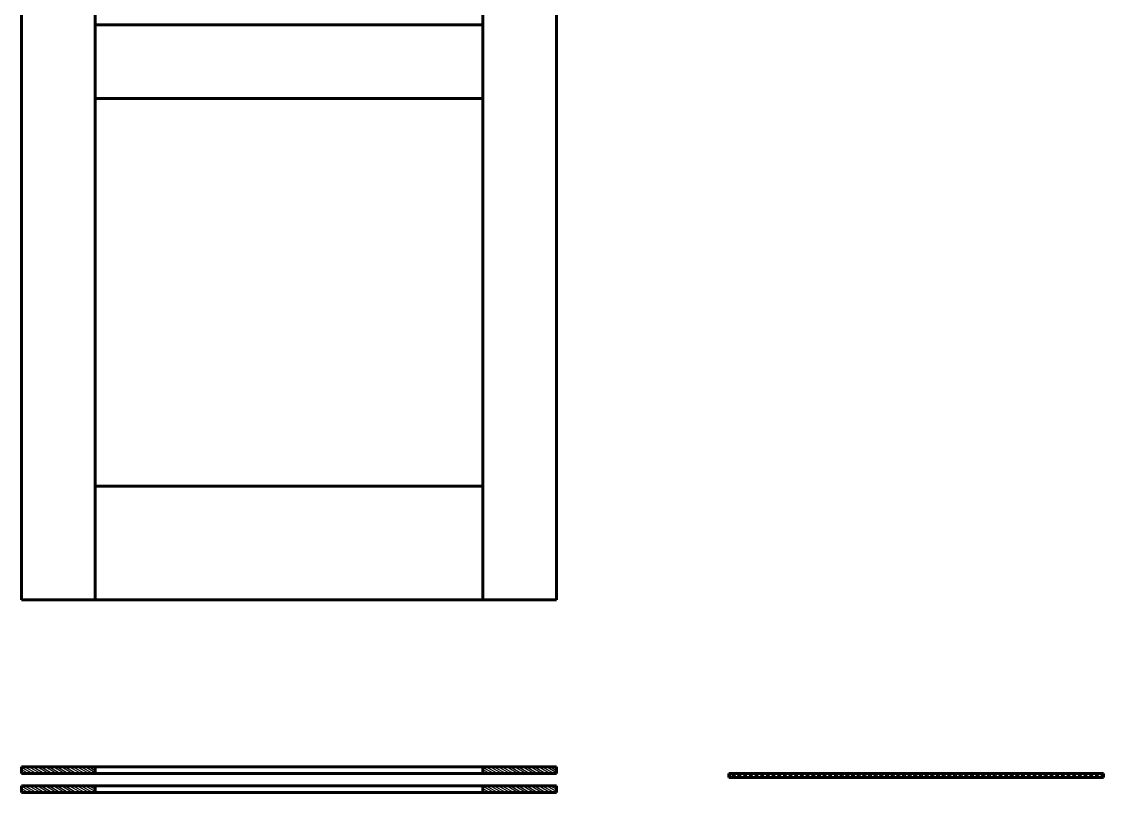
# Model space of a CAD drawing. Header units: inches. Extents: x -4554 to 14101, y -13650 to 2449.
# Drawn here: x 5388 to 7006, y -9888 to -8735 of the extents above; entities that cross this region are included whole.
import ezdxf

# ---------------------------------------------------------------- set-up
doc = ezdxf.new("R2010")
doc.units = ezdxf.units.IN
doc.layers.add('Слой1', color=7, linetype='Continuous')

# ---------------------------------------------------------------- blocks, each defined once
blk = doc.blocks.new('*B259')
at = {"layer": 'Слой1', "linetype": 'Continuous'}
for p, q in [((6094.3, -9860), (6078, -9850.6)), ((6083, -9850), (6100.3, -9860)), ((6106.3, -9860), (6089, -9850)), ((6095, -9850), (6112.3, -9860)), ((6118.3, -9860), (6101, -9850)), ((6107, -9850), (6124.3, -9860)), ((6130.3, -9860), (6113, -9850)), ((6119, -9850), (6136.3, -9860)), ((6142.3, -9860), (6125, -9850)), ((6131, -9850), (6148.3, -9860)), ((6154.3, -9860), (6137, -9850)), ((6143, -9850), (6160.3, -9860)), ((6166.3, -9860), (6149, -9850)), ((6155, -9850), (6172.3, -9860)), ((6178.3, -9860), (6161, -9850)), ((6167, -9850), (6184.3, -9860)), ((6188, -9858.7), (6173, -9850)), ((6179, -9850), (6188, -9855.2)), ((6188, -9851.7), (6185, -9850)), ((6078, -9854), (6088.3, -9860)), ((6082.3, -9860), (6078, -9857.5))]:
    blk.add_line(p, q, dxfattribs=at)
blk = doc.blocks.new('*B260')
at = {"layer": 'Слой1', "linetype": 'Continuous'}
for p, q in [((5404.3, -9860), (5388, -9850.6)), ((5393, -9850), (5410.3, -9860)), ((5416.3, -9860), (5399, -9850)), ((5405, -9850), (5422.3, -9860)), ((5428.3, -9860), (5411, -9850)), ((5417, -9850), (5434.3, -9860)), ((5440.3, -9860), (5423, -9850)), ((5429, -9850), (5446.3, -9860)), ((5452.3, -9860), (5435, -9850)), ((5441, -9850), (5458.3, -9860)), ((5464.3, -9860), (5447, -9850)), ((5453, -9850), (5470.3, -9860)), ((5476.3, -9860), (5459, -9850)), ((5465, -9850), (5482.3, -9860)), ((5488.3, -9860), (5471, -9850)), ((5477, -9850), (5494.3, -9860)), ((5498, -9858.7), (5483, -9850)), ((5489, -9850), (5498, -9855.2)), ((5498, -9851.7), (5495, -9850)), ((5388, -9854), (5398.3, -9860)), ((5392.3, -9860), (5388, -9857.5))]:
    blk.add_line(p, q, dxfattribs=at)
blk = doc.blocks.new('*B283')
at = {"layer": 'Слой1', "linetype": 'Continuous'}
for p, q in [((6094.3, -9860), (6078, -9850.6)), ((6083, -9850), (6100.3, -9860)), ((6106.3, -9860), (6089, -9850)), ((6095, -9850), (6112.3, -9860)), ((6118.3, -9860), (6101, -9850)), ((6107, -9850), (6124.3, -9860)), ((6130.3, -9860), (6113, -9850)), ((6119, -9850), (6136.3, -9860)), ((6142.3, -9860), (6125, -9850)), ((6131, -9850), (6148.3, -9860)), ((6154.3, -9860), (6137, -9850)), ((6143, -9850), (6160.3, -9860)), ((6166.3, -9860), (6149, -9850)), ((6155, -9850), (6172.3, -9860)), ((6178.3, -9860), (6161, -9850)), ((6167, -9850), (6184.3, -9860)), ((6188, -9858.7), (6173, -9850)), ((6179, -9850), (6188, -9855.2)), ((6188, -9851.7), (6185, -9850)), ((6078, -9854), (6088.3, -9860)), ((6082.3, -9860), (6078, -9857.5))]:
    blk.add_line(p, q, dxfattribs=at)
blk = doc.blocks.new('*B284')
at = {"layer": 'Слой1', "linetype": 'Continuous'}
for p, q in [((5404.3, -9860), (5388, -9850.6)), ((5393, -9850), (5410.3, -9860)), ((5416.3, -9860), (5399, -9850)), ((5405, -9850), (5422.3, -9860)), ((5428.3, -9860), (5411, -9850)), ((5417, -9850), (5434.3, -9860)), ((5440.3, -9860), (5423, -9850)), ((5429, -9850), (5446.3, -9860)), ((5452.3, -9860), (5435, -9850)), ((5441, -9850), (5458.3, -9860)), ((5464.3, -9860), (5447, -9850)), ((5453, -9850), (5470.3, -9860)), ((5476.3, -9860), (5459, -9850)), ((5465, -9850), (5482.3, -9860)), ((5488.3, -9860), (5471, -9850)), ((5477, -9850), (5494.3, -9860)), ((5498, -9858.7), (5483, -9850)), ((5489, -9850), (5498, -9855.2)), ((5498, -9851.7), (5495, -9850)), ((5388, -9854), (5398.3, -9860)), ((5392.3, -9860), (5388, -9857.5))]:
    blk.add_line(p, q, dxfattribs=at)
blk = doc.blocks.new('*B288')
at = {"layer": 'Слой1', "linetype": 'Continuous'}
for p, q in [((6094.3, -9888), (6078, -9878.6)), ((6078, -9882), (6088.3, -9888)), ((6082.3, -9888), (6078, -9885.5)), ((6083, -9878), (6100.3, -9888)), ((6106.3, -9888), (6089, -9878)), ((6095, -9878), (6112.3, -9888)), ((6118.3, -9888), (6101, -9878)), ((6107, -9878), (6124.3, -9888)), ((6130.3, -9888), (6113, -9878)), ((6119, -9878), (6136.3, -9888)), ((6142.3, -9888), (6125, -9878)), ((6131, -9878), (6148.3, -9888)), ((6154.3, -9888), (6137, -9878)), ((6143, -9878), (6160.3, -9888)), ((6166.3, -9888), (6149, -9878)), ((6155, -9878), (6172.3, -9888)), ((6178.3, -9888), (6161, -9878)), ((6167, -9878), (6184.3, -9888)), ((6188, -9886.7), (6173, -9878)), ((6179, -9878), (6188, -9883.2)), ((6188, -9879.7), (6185, -9878))]:
    blk.add_line(p, q, dxfattribs=at)
blk = doc.blocks.new('*B289')
at = {"layer": 'Слой1', "linetype": 'Continuous'}
for p, q in [((5404.3, -9888), (5388, -9878.6)), ((5388, -9882), (5398.3, -9888)), ((5392.3, -9888), (5388, -9885.5)), ((5393, -9878), (5410.3, -9888)), ((5416.3, -9888), (5399, -9878)), ((5405, -9878), (5422.3, -9888)), ((5428.3, -9888), (5411, -9878)), ((5417, -9878), (5434.3, -9888)), ((5440.3, -9888), (5423, -9878)), ((5429, -9878), (5446.3, -9888)), ((5452.3, -9888), (5435, -9878)), ((5441, -9878), (5458.3, -9888)), ((5464.3, -9888), (5447, -9878)), ((5453, -9878), (5470.3, -9888)), ((5476.3, -9888), (5459, -9878)), ((5465, -9878), (5482.3, -9888)), ((5488.3, -9888), (5471, -9878)), ((5477, -9878), (5494.3, -9888)), ((5498, -9886.7), (5483, -9878)), ((5489, -9878), (5498, -9883.2)), ((5498, -9879.7), (5495, -9878))]:
    blk.add_line(p, q, dxfattribs=at)
blk = doc.blocks.new('*B308')
at = {"layer": 'Слой1', "linetype": 'Continuous'}
for p, q in [((6446, -9863.9), (6449.5, -9860.3)), ((6446, -9862.4), (6448.1, -9860.3)), ((6447.4, -9863.9), (6449.5, -9861.7)), ((6454.1, -9860), (6450.6, -9863.5)), ((6452.7, -9860), (6450.6, -9862.1)), ((6454.1, -9861.4), (6452, -9863.5)), ((6452.3, -9866), (6455.9, -9862.5)), ((6452.3, -9864.6), (6454.5, -9862.5)), ((6453.7, -9866), (6455.9, -9863.9)), ((6462.6, -9860), (6459, -9863.5)), ((6461.2, -9860), (6459, -9862.1)), ((6462.6, -9861.4), (6460.5, -9863.5)), ((6460.8, -9866), (6464.4, -9862.5)), ((6460.8, -9864.6), (6462.9, -9862.5)), ((6462.2, -9866), (6464.4, -9863.9)), ((6471.1, -9860), (6467.5, -9863.5)), ((6469.6, -9860), (6467.5, -9862.1)), ((6471.1, -9861.4), (6468.9, -9863.5)), ((6469.3, -9866), (6472.8, -9862.5)), ((6469.3, -9864.6), (6471.4, -9862.5)), ((6470.7, -9866), (6472.8, -9863.9)), ((6479.5, -9860), (6476, -9863.5)), ((6478.1, -9860), (6476, -9862.1)), ((6479.5, -9861.4), (6477.4, -9863.5)), ((6477.8, -9866), (6481.3, -9862.5)), ((6477.8, -9864.6), (6479.9, -9862.5)), ((6479.2, -9866), (6481.3, -9863.9)), ((6488, -9860), (6484.5, -9863.5)), ((6486.6, -9860), (6484.5, -9862.1)), ((6488, -9861.4), (6485.9, -9863.5)), ((6486.3, -9866), (6489.8, -9862.5)), ((6486.3, -9864.6), (6488.4, -9862.5)), ((6487.7, -9866), (6489.8, -9863.9)), ((6496.5, -9860), (6493, -9863.5)), ((6495.1, -9860), (6493, -9862.1)), ((6496.5, -9861.4), (6494.4, -9863.5)), ((6494.8, -9866), (6498.3, -9862.5)), ((6494.8, -9864.6), (6496.9, -9862.5)), ((6496.2, -9866), (6498.3, -9863.9)), ((6505, -9860), (6501.5, -9863.5)), ((6503.6, -9860), (6501.5, -9862.1)), ((6505, -9861.4), (6502.9, -9863.5)), ((6503.2, -9866), (6506.8, -9862.5)), ((6503.2, -9864.6), (6505.4, -9862.5)), ((6504.7, -9866), (6506.8, -9863.9)), ((6513.5, -9860), (6510, -9863.5)), ((6512.1, -9860), (6510, -9862.1)), ((6513.5, -9861.4), (6511.4, -9863.5)), ((6511.7, -9866), (6515.3, -9862.5)), ((6511.7, -9864.6), (6513.9, -9862.5)), ((6513.1, -9866), (6515.3, -9863.9)), ((6522, -9860), (6518.4, -9863.5)), ((6520.6, -9860), (6518.4, -9862.1)), ((6522, -9861.4), (6519.9, -9863.5)), ((6520.2, -9866), (6523.8, -9862.5)), ((6520.2, -9864.6), (6522.3, -9862.5)), ((6521.6, -9866), (6523.8, -9863.9)), ((6530.5, -9860), (6526.9, -9863.5)), ((6529, -9860), (6526.9, -9862.1)), ((6530.5, -9861.4), (6528.3, -9863.5)), ((6528.7, -9866), (6532.2, -9862.5)), ((6528.7, -9864.6), (6530.8, -9862.5)), ((6530.1, -9866), (6532.2, -9863.9)), ((6538.9, -9860), (6535.4, -9863.5)), ((6537.5, -9860), (6535.4, -9862.1)), ((6538.9, -9861.4), (6536.8, -9863.5)), ((6537.2, -9866), (6540.7, -9862.5)), ((6537.2, -9864.6), (6539.3, -9862.5)), ((6538.6, -9866), (6540.7, -9863.9)), ((6547.4, -9860), (6543.9, -9863.5)), ((6546, -9860), (6543.9, -9862.1)), ((6547.4, -9861.4), (6545.3, -9863.5)), ((6545.7, -9866), (6549.2, -9862.5)), ((6545.7, -9864.6), (6547.8, -9862.5)), ((6547.1, -9866), (6549.2, -9863.9)), ((6555.9, -9860), (6552.4, -9863.5)), ((6554.5, -9860), (6552.4, -9862.1)), ((6555.9, -9861.4), (6553.8, -9863.5)), ((6554.2, -9866), (6557.7, -9862.5)), ((6554.2, -9864.6), (6556.3, -9862.5)), ((6555.6, -9866), (6557.7, -9863.9)), ((6564.4, -9860), (6560.9, -9863.5)), ((6563, -9860), (6560.9, -9862.1)), ((6564.4, -9861.4), (6562.3, -9863.5)), ((6562.6, -9866), (6566.2, -9862.5)), ((6562.6, -9864.6), (6564.8, -9862.5)), ((6564.1, -9866), (6566.2, -9863.9)), ((6572.9, -9860), (6569.4, -9863.5)), ((6571.5, -9860), (6569.4, -9862.1)), ((6572.9, -9861.4), (6570.8, -9863.5)), ((6571.1, -9866), (6574.7, -9862.5)), ((6571.1, -9864.6), (6573.3, -9862.5)), ((6572.5, -9866), (6574.7, -9863.9)), ((6581.4, -9860), (6577.8, -9863.5)), ((6580, -9860), (6577.8, -9862.1)), ((6581.4, -9861.4), (6579.3, -9863.5)), ((6579.6, -9866), (6583.2, -9862.5)), ((6579.6, -9864.6), (6581.7, -9862.5)), ((6581, -9866), (6583.2, -9863.9)), ((6589.9, -9860), (6586.3, -9863.5)), ((6588.4, -9860), (6586.3, -9862.1)), ((6589.9, -9861.4), (6587.7, -9863.5)), ((6588.1, -9866), (6591.6, -9862.5)), ((6588.1, -9864.6), (6590.2, -9862.5)), ((6589.5, -9866), (6591.6, -9863.9)), ((6598.3, -9860), (6594.8, -9863.5)), ((6596.9, -9860), (6594.8, -9862.1)), ((6598.3, -9861.4), (6596.2, -9863.5)), ((6596.6, -9866), (6600.1, -9862.5)), ((6596.6, -9864.6), (6598.7, -9862.5)), ((6598, -9866), (6600.1, -9863.9)), ((6606.8, -9860), (6603.3, -9863.5)), ((6605.4, -9860), (6603.3, -9862.1)), ((6606.8, -9861.4), (6604.7, -9863.5)), ((6605.1, -9866), (6608.6, -9862.5)), ((6605.1, -9864.6), (6607.2, -9862.5)), ((6606.5, -9866), (6608.6, -9863.9)), ((6615.3, -9860), (6611.8, -9863.5)), ((6613.9, -9860), (6611.8, -9862.1)), ((6615.3, -9861.4), (6613.2, -9863.5)), ((6613.6, -9866), (6617.1, -9862.5)), ((6613.6, -9864.6), (6615.7, -9862.5)), ((6615, -9866), (6617.1, -9863.9)), ((6623.8, -9860), (6620.3, -9863.5)), ((6622.4, -9860), (6620.3, -9862.1)), ((6623.8, -9861.4), (6621.7, -9863.5)), ((6622, -9866), (6625.6, -9862.5)), ((6622, -9864.6), (6624.2, -9862.5)), ((6623.5, -9866), (6625.6, -9863.9)), ((6632.3, -9860), (6628.7, -9863.5)), ((6630.9, -9860), (6628.7, -9862.1)), ((6632.3, -9861.4), (6630.2, -9863.5)), ((6630.5, -9866), (6634.1, -9862.5)), ((6630.5, -9864.6), (6632.6, -9862.5)), ((6631.9, -9866), (6634.1, -9863.9)), ((6640.8, -9860), (6637.2, -9863.5)), ((6639.4, -9860), (6637.2, -9862.1)), ((6640.8, -9861.4), (6638.6, -9863.5)), ((6639, -9866), (6642.5, -9862.5)), ((6639, -9864.6), (6641.1, -9862.5)), ((6640.4, -9866), (6642.5, -9863.9)), ((6649.3, -9860), (6645.7, -9863.5)), ((6647.8, -9860), (6645.7, -9862.1)), ((6649.3, -9861.4), (6647.1, -9863.5)), ((6647.5, -9866), (6651, -9862.5)), ((6647.5, -9864.6), (6649.6, -9862.5)), ((6648.9, -9866), (6651, -9863.9)), ((6657.7, -9860), (6654.2, -9863.5)), ((6656.3, -9860), (6654.2, -9862.1)), ((6657.7, -9861.4), (6655.6, -9863.5)), ((6656, -9866), (6659.5, -9862.5)), ((6656, -9864.6), (6658.1, -9862.5)), ((6657.4, -9866), (6659.5, -9863.9)), ((6666.2, -9860), (6662.7, -9863.5)), ((6664.8, -9860), (6662.7, -9862.1)), ((6666.2, -9861.4), (6664.1, -9863.5)), ((6664.5, -9866), (6668, -9862.5)), ((6664.5, -9864.6), (6666.6, -9862.5)), ((6665.9, -9866), (6668, -9863.9)), ((6674.7, -9860), (6671.2, -9863.5)), ((6673.3, -9860), (6671.2, -9862.1)), ((6674.7, -9861.4), (6672.6, -9863.5)), ((6673, -9866), (6676.5, -9862.5)), ((6673, -9864.6), (6675.1, -9862.5)), ((6674.4, -9866), (6676.5, -9863.9)), ((6683.2, -9860), (6679.7, -9863.5)), ((6681.8, -9860), (6679.7, -9862.1)), ((6683.2, -9861.4), (6681.1, -9863.5)), ((6681.4, -9866), (6685, -9862.5)), ((6681.4, -9864.6), (6683.6, -9862.5)), ((6682.9, -9866), (6685, -9863.9)), ((6691.7, -9860), (6688.1, -9863.5)), ((6690.3, -9860), (6688.1, -9862.1)), ((6691.7, -9861.4), (6689.6, -9863.5)), ((6689.9, -9866), (6693.5, -9862.5)), ((6689.9, -9864.6), (6692, -9862.5)), ((6691.3, -9866), (6693.5, -9863.9)), ((6700.2, -9860), (6696.6, -9863.5)), ((6698.8, -9860), (6696.6, -9862.1)), ((6700.2, -9861.4), (6698, -9863.5)), ((6698.4, -9866), (6701.9, -9862.5)), ((6698.4, -9864.6), (6700.5, -9862.5)), ((6699.8, -9866), (6701.9, -9863.9)), ((6708.7, -9860), (6705.1, -9863.5)), ((6707.2, -9860), (6705.1, -9862.1)), ((6708.7, -9861.4), (6706.5, -9863.5)), ((6706.9, -9866), (6710.4, -9862.5)), ((6706.9, -9864.6), (6709, -9862.5)), ((6708.3, -9866), (6710.4, -9863.9)), ((6717.1, -9860), (6713.6, -9863.5)), ((6715.7, -9860), (6713.6, -9862.1)), ((6717.1, -9861.4), (6715, -9863.5)), ((6715.4, -9866), (6718.9, -9862.5)), ((6715.4, -9864.6), (6717.5, -9862.5)), ((6716.8, -9866), (6718.9, -9863.9)), ((6725.6, -9860), (6722.1, -9863.5)), ((6724.2, -9860), (6722.1, -9862.1)), ((6725.6, -9861.4), (6723.5, -9863.5)), ((6723.9, -9866), (6727.4, -9862.5)), ((6723.9, -9864.6), (6726, -9862.5)), ((6725.3, -9866), (6727.4, -9863.9)), ((6734.1, -9860), (6730.6, -9863.5)), ((6732.7, -9860), (6730.6, -9862.1)), ((6734.1, -9861.4), (6732, -9863.5)), ((6732.3, -9866), (6735.9, -9862.5)), ((6732.3, -9864.6), (6734.5, -9862.5)), ((6733.8, -9866), (6735.9, -9863.9)), ((6742.6, -9860), (6739.1, -9863.5)), ((6741.2, -9860), (6739.1, -9862.1)), ((6742.6, -9861.4), (6740.5, -9863.5)), ((6740.8, -9866), (6744.4, -9862.5)), ((6740.8, -9864.6), (6743, -9862.5)), ((6742.2, -9866), (6744.4, -9863.9)), ((6751.1, -9860), (6747.5, -9863.5)), ((6749.7, -9860), (6747.5, -9862.1)), ((6751.1, -9861.4), (6749, -9863.5)), ((6749.3, -9866), (6752.9, -9862.5)), ((6749.3, -9864.6), (6751.4, -9862.5)), ((6750.7, -9866), (6752.9, -9863.9)), ((6759.6, -9860), (6756, -9863.5)), ((6758.1, -9860), (6756, -9862.1)), ((6759.6, -9861.4), (6757.4, -9863.5)), ((6757.8, -9866), (6761.3, -9862.5)), ((6757.8, -9864.6), (6759.9, -9862.5)), ((6759.2, -9866), (6761.3, -9863.9)), ((6768, -9860), (6764.5, -9863.5)), ((6766.6, -9860), (6764.5, -9862.1)), ((6768, -9861.4), (6765.9, -9863.5)), ((6766.3, -9866), (6769.8, -9862.5)), ((6766.3, -9864.6), (6768.4, -9862.5)), ((6767.7, -9866), (6769.8, -9863.9)), ((6776.5, -9860), (6773, -9863.5)), ((6775.1, -9860), (6773, -9862.1)), ((6776.5, -9861.4), (6774.4, -9863.5)), ((6774.8, -9866), (6778.3, -9862.5)), ((6774.8, -9864.6), (6776.9, -9862.5)), ((6776.2, -9866), (6778.3, -9863.9)), ((6785, -9860), (6781.5, -9863.5)), ((6783.6, -9860), (6781.5, -9862.1)), ((6785, -9861.4), (6782.9, -9863.5)), ((6783.3, -9866), (6786.8, -9862.5)), ((6783.3, -9864.6), (6785.4, -9862.5)), ((6784.7, -9866), (6786.8, -9863.9)), ((6793.5, -9860), (6790, -9863.5)), ((6792.1, -9860), (6790, -9862.1)), ((6793.5, -9861.4), (6791.4, -9863.5)), ((6791.7, -9866), (6795.3, -9862.5)), ((6791.7, -9864.6), (6793.9, -9862.5)), ((6793.2, -9866), (6795.3, -9863.9)), ((6802, -9860), (6798.5, -9863.5)), ((6800.6, -9860), (6798.5, -9862.1)), ((6802, -9861.4), (6799.9, -9863.5)), ((6800.2, -9866), (6803.8, -9862.5)), ((6800.2, -9864.6), (6802.4, -9862.5)), ((6801.6, -9866), (6803.8, -9863.9)), ((6810.5, -9860), (6806.9, -9863.5)), ((6809.1, -9860), (6806.9, -9862.1)), ((6810.5, -9861.4), (6808.4, -9863.5)), ((6808.7, -9866), (6812.3, -9862.5)), ((6808.7, -9864.6), (6810.8, -9862.5)), ((6810.1, -9866), (6812.3, -9863.9)), ((6819, -9860), (6815.4, -9863.5)), ((6817.5, -9860), (6815.4, -9862.1)), ((6819, -9861.4), (6816.8, -9863.5)), ((6817.2, -9866), (6820.7, -9862.5)), ((6817.2, -9864.6), (6819.3, -9862.5)), ((6818.6, -9866), (6820.7, -9863.9)), ((6827.4, -9860), (6823.9, -9863.5)), ((6826, -9860), (6823.9, -9862.1)), ((6827.4, -9861.4), (6825.3, -9863.5)), ((6825.7, -9866), (6829.2, -9862.5)), ((6825.7, -9864.6), (6827.8, -9862.5)), ((6827.1, -9866), (6829.2, -9863.9)), ((6835.9, -9860), (6832.4, -9863.5)), ((6834.5, -9860), (6832.4, -9862.1)), ((6835.9, -9861.4), (6833.8, -9863.5)), ((6834.2, -9866), (6837.7, -9862.5)), ((6834.2, -9864.6), (6836.3, -9862.5)), ((6835.6, -9866), (6837.7, -9863.9)), ((6844.4, -9860), (6840.9, -9863.5)), ((6843, -9860), (6840.9, -9862.1)), ((6844.4, -9861.4), (6842.3, -9863.5)), ((6842.7, -9866), (6846.2, -9862.5)), ((6842.7, -9864.6), (6844.8, -9862.5)), ((6844.1, -9866), (6846.2, -9863.9)), ((6852.9, -9860), (6849.4, -9863.5)), ((6851.5, -9860), (6849.4, -9862.1)), ((6852.9, -9861.4), (6850.8, -9863.5)), ((6851.1, -9866), (6854.7, -9862.5)), ((6851.1, -9864.6), (6853.3, -9862.5)), ((6852.6, -9866), (6854.7, -9863.9)), ((6861.4, -9860), (6857.9, -9863.5)), ((6860, -9860), (6857.9, -9862.1)), ((6861.4, -9861.4), (6859.3, -9863.5)), ((6859.6, -9866), (6863.2, -9862.5)), ((6859.6, -9864.6), (6861.8, -9862.5)), ((6861, -9866), (6863.2, -9863.9)), ((6869.9, -9860), (6866.3, -9863.5)), ((6868.5, -9860), (6866.3, -9862.1)), ((6869.9, -9861.4), (6867.8, -9863.5)), ((6868.1, -9866), (6871.6, -9862.5)), ((6868.1, -9864.6), (6870.2, -9862.5)), ((6869.5, -9866), (6871.6, -9863.9)), ((6878.4, -9860), (6874.8, -9863.5)), ((6876.9, -9860), (6874.8, -9862.1)), ((6878.4, -9861.4), (6876.2, -9863.5)), ((6876.6, -9866), (6880.1, -9862.5)), ((6876.6, -9864.6), (6878.7, -9862.5)), ((6878, -9866), (6880.1, -9863.9)), ((6886.8, -9860), (6883.3, -9863.5)), ((6885.4, -9860), (6883.3, -9862.1)), ((6886.8, -9861.4), (6884.7, -9863.5)), ((6885.1, -9866), (6888.6, -9862.5)), ((6885.1, -9864.6), (6887.2, -9862.5)), ((6886.5, -9866), (6888.6, -9863.9)), ((6895.3, -9860), (6891.8, -9863.5)), ((6893.9, -9860), (6891.8, -9862.1)), ((6895.3, -9861.4), (6893.2, -9863.5)), ((6893.6, -9866), (6897.1, -9862.5)), ((6893.6, -9864.6), (6895.7, -9862.5)), ((6895, -9866), (6897.1, -9863.9)), ((6903.8, -9860), (6900.3, -9863.5)), ((6902.4, -9860), (6900.3, -9862.1)), ((6903.8, -9861.4), (6901.7, -9863.5)), ((6902.1, -9866), (6905.6, -9862.5)), ((6902.1, -9864.6), (6904.2, -9862.5)), ((6903.5, -9866), (6905.6, -9863.9)), ((6912.3, -9860), (6908.8, -9863.5)), ((6910.9, -9860), (6908.8, -9862.1)), ((6912.3, -9861.4), (6910.2, -9863.5)), ((6910.5, -9866), (6914.1, -9862.5)), ((6910.5, -9864.6), (6912.7, -9862.5)), ((6912, -9866), (6914.1, -9863.9)), ((6920.8, -9860), (6917.2, -9863.5)), ((6919.4, -9860), (6917.2, -9862.1)), ((6920.8, -9861.4), (6918.7, -9863.5)), ((6919, -9866), (6922.6, -9862.5)), ((6919, -9864.6), (6921.1, -9862.5)), ((6920.4, -9866), (6922.6, -9863.9)), ((6929.3, -9860), (6925.7, -9863.5)), ((6927.9, -9860), (6925.7, -9862.1)), ((6929.3, -9861.4), (6927.1, -9863.5)), ((6927.5, -9866), (6931, -9862.5)), ((6927.5, -9864.6), (6929.6, -9862.5)), ((6928.9, -9866), (6931, -9863.9)), ((6937.8, -9860), (6934.2, -9863.5)), ((6936.3, -9860), (6934.2, -9862.1)), ((6937.8, -9861.4), (6935.6, -9863.5)), ((6936, -9866), (6939.5, -9862.5)), ((6936, -9864.6), (6938.1, -9862.5)), ((6937.4, -9866), (6939.5, -9863.9)), ((6946.2, -9860), (6942.7, -9863.5)), ((6944.8, -9860), (6942.7, -9862.1)), ((6946.2, -9861.4), (6944.1, -9863.5)), ((6944.5, -9866), (6948, -9862.5)), ((6944.5, -9864.6), (6946.6, -9862.5)), ((6945.9, -9866), (6948, -9863.9)), ((6954.7, -9860), (6951.2, -9863.5)), ((6953.3, -9860), (6951.2, -9862.1)), ((6954.7, -9861.4), (6952.6, -9863.5)), ((6953, -9866), (6956.5, -9862.5)), ((6953, -9864.6), (6955.1, -9862.5)), ((6954.4, -9866), (6956.5, -9863.9)), ((6963.2, -9860), (6959.7, -9863.5)), ((6961.8, -9860), (6959.7, -9862.1)), ((6963.2, -9861.4), (6961.1, -9863.5)), ((6961.5, -9866), (6965, -9862.5)), ((6961.5, -9864.6), (6963.6, -9862.5)), ((6962.9, -9866), (6965, -9863.9)), ((6971.7, -9860), (6968.2, -9863.5)), ((6970.3, -9860), (6968.2, -9862.1)), ((6971.7, -9861.4), (6969.6, -9863.5)), ((6969.9, -9866), (6973.5, -9862.5)), ((6969.9, -9864.6), (6972.1, -9862.5)), ((6971.4, -9866), (6973.5, -9863.9)), ((6980.2, -9860), (6976.6, -9863.5)), ((6978.8, -9860), (6976.6, -9862.1)), ((6980.2, -9861.4), (6978.1, -9863.5)), ((6978.4, -9866), (6982, -9862.5)), ((6978.4, -9864.6), (6980.5, -9862.5)), ((6979.8, -9866), (6982, -9863.9)), ((6988.7, -9860), (6985.1, -9863.5)), ((6987.3, -9860), (6985.1, -9862.1)), ((6988.7, -9861.4), (6986.5, -9863.5)), ((6986.9, -9866), (6990.4, -9862.5)), ((6986.9, -9864.6), (6989, -9862.5)), ((6988.3, -9866), (6990.4, -9863.9)), ((6997.2, -9860), (6993.6, -9863.5)), ((6995.7, -9860), (6993.6, -9862.1)), ((6997.2, -9861.4), (6995, -9863.5)), ((6995.4, -9866), (6998.9, -9862.5)), ((6995.4, -9864.6), (6997.5, -9862.5)), ((6996.8, -9866), (6998.9, -9863.9)), ((7005.6, -9860), (7002.1, -9863.5)), ((7004.2, -9860), (7002.1, -9862.1)), ((7005.6, -9861.4), (7003.5, -9863.5))]:
    blk.add_line(p, q, dxfattribs=at)

msp = doc.modelspace()

# ---------------------------------------------------------------- linework, layer by layer
at = {"layer": 'Слой1', "color": 7, "linetype": 'Continuous', "lineweight": 60}
for p, q in [((5388, -9600), (5388, -7500)), ((5498, -9600), (5498, -7500)), ((6078, -9600), (6078, -7500)), ((6188, -9600), (6188, -7500)), ((6078, -8740), (5498, -8740)), ((6078, -8850), (5498, -8850)), ((6078, -9430), (5498, -9430)), ((6188, -9600), (5388, -9600)), ((5500, -9850), (5388, -9850)), ((5388, -9860), (5388, -9850)), ((6188, -9850), (5388, -9850)), ((5388, -9860), (5388, -9850)), ((5498, -9860), (5498, -9850)), ((5498, -9860), (5498, -9850)), ((6188, -9850), (6076, -9850)), ((6078, -9860), (6078, -9850)), ((6078, -9860), (6078, -9850)), ((6188, -9860), (6188, -9850)), ((6188, -9860), (6188, -9850)), ((6188, -9860), (5388, -9860)), ((6188, -9860), (5388, -9860)), ((6446, -9866), (6446, -9860)), ((7006, -9860), (6446, -9860)), ((7006, -9866), (6446, -9866)), ((7006, -9866), (7006, -9860)), ((6188, -9878), (5388, -9878)), ((5388, -9878), (5388, -9888)), ((5498, -9878), (5498, -9888)), ((6078, -9878), (6078, -9888)), ((6188, -9878), (6188, -9888)), ((6188, -9888), (5388, -9888))]:
    msp.add_line(p, q, dxfattribs=at)

# ---------------------------------------------------------------- block references
at = {"layer": 'Слой1'}
for name in ['*B260', '*B284', '*B259', '*B283', '*B308', '*B289', '*B288']:
    msp.add_blockref(name, (0, 0), dxfattribs=at)

doc.saveas('drawing.dxf')
